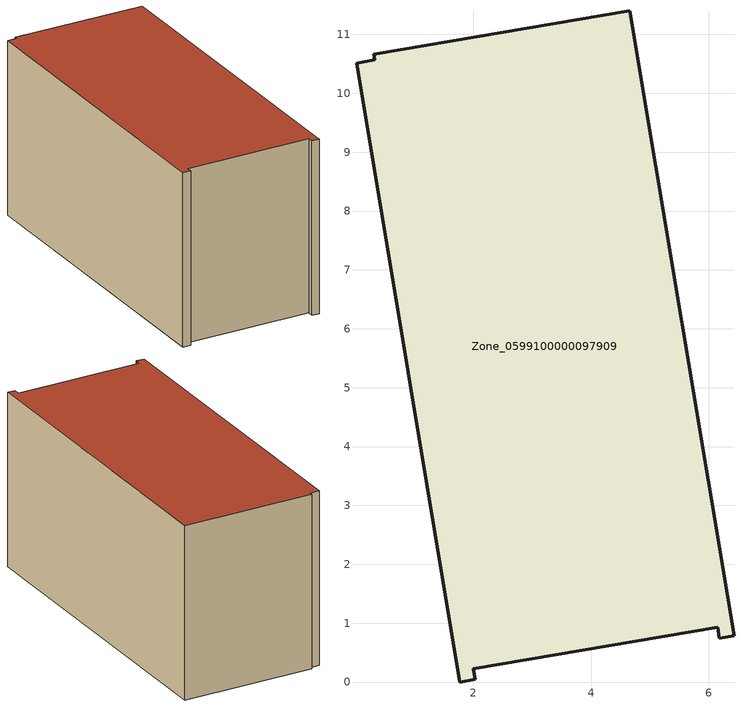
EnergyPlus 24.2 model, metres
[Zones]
Zone_0599100000097909
 floor ground (C_G): 0.31,10.66 4.66,11.4 6.43,0.79 6.18,0.74 6.15,0.94 2,0.22 2.03,0.04 1.77,0 0.02,10.51 0.33,10.57 z0
 wall outside (C_F): 4.66,11.4 0.31,10.66 0.33,10.57 0.02,10.51 1.77,0 2.03,0.04 2,0.22 6.15,0.94 6.18,0.74 6.43,0.79 4.66,11.4 z0:5.81
 roof outside (C_R): 0.33,10.57 0.02,10.51 1.77,0 2.03,0.04 2,0.22 6.15,0.94 6.18,0.74 6.43,0.79 4.66,11.4 0.31,10.66 z5.81
[BUILDING]
Pand.0599100000097909: North Axis=0; Terrain=City; Loads Convergence Tolerance Value=0.04; Temperature Convergence Tolerance Value=0.4; Solar Distribution=FullExterior; Maximum Number of Warmup Days=25; Minimum Number of Warmup Days=1
[Site:Location]
Rotterdam.The.Hague.AP_ZH_NLD Design_Conditions: Latitude=51.96; Longitude=4.45; Time Zone=1; Elevation=-4.5
[SITE:GROUNDTEMPERATURE:BUILDINGSURFACE]
18, 18, 18, 18, 18, 18, 18, 18, 18, 18, 18, 18
[MATERIAL] Thermal Absorptance=0.9; Solar Absorptance=0.7; Visible Absorptance=0.7
Name | Roughness | Thickness | Conductivity | Density | Specific Heat
G.TI.1992-2005 | MediumSmooth | 0.15 | 0.06 | 540 | 1210
F.TI.1992-2005 | Rough | 0.3 | 0.12 | 1920 | 840
R.TI.1992-2005 | MediumRough | 0.2 | 0.08 | 1500 | 1000
[CONSTRUCTION]
C_G: G.TI.1992-2005
C_F: F.TI.1992-2005
C_R: R.TI.1992-2005
[ZONE]
Zone_0599100000097909: Type=1; Multiplier=1; Ceiling Height=Autocalculate; Volume=Autocalculate; Floor Area=autocalculate; Part of Total Floor Area=Yes
[ZONEINFILTRATION:DESIGNFLOWRATE]
Infil_Zone_0599100000097909: Zone or ZoneList or Space or SpaceList=Zone_0599100000097909; Schedule=AlwaysOn; Design Flow Rate Calculation Method=Flow/Area; Flow Rate per Floor Area=0.0015; Constant Term Coefficient=1; Temperature Term Coefficient=0; Velocity Term Coefficient=0; Velocity Squared Term Coefficient=0
[HVACTEMPLATE:ZONE:IDEALLOADSAIRSYSTEM]
Zone_0599100000097909: Maximum Heating Supply Air Temperature=50; Minimum Cooling Supply Air Temperature=13; Maximum Heating Supply Air Humidity Ratio=0.0156; Minimum Cooling Supply Air Humidity Ratio=0.0077; Heating Limit=NoLimit; Cooling Limit=NoLimit; Dehumidification Control Type=ConstantSensibleHeatRatio; Cooling Sensible Heat Ratio=0.7; Dehumidification Setpoint=60; Humidification Control Type=None; Humidification Setpoint=30; Outdoor Air Method=None; Outdoor Air Flow Rate per Person=0.00944; Outdoor Air Flow Rate per Zone Floor Area=0; Outdoor Air Flow Rate per Zone=0; Demand Controlled Ventilation Type=None; Outdoor Air Economizer Type=NoEconomizer; Heat Recovery Type=None; Sensible Heat Recovery Effectiveness=0.7; Latent Heat Recovery Effectiveness=0.65
[ZONECONTROL:THERMOSTAT]
ThermostatControl_Zone_0599100000097909: Zone or ZoneList=Zone_0599100000097909; Control Type Schedule=DualSetpointControlType; Control 1=Thermostat_Zone_0599100000097909; Temperature Difference Between Cutout And Setpoint=0
[THERMOSTATSETPOINT:DUALSETPOINT]
Thermostat_Zone_0599100000097909: Heating Setpoint Temperature Schedule=HeatingSetpoint_Zone_0599100000097909; Cooling Setpoint Temperature Schedule=CoolingSetpoint_Zone_0599100000097909
[SCHEDULE:COMPACT]
HeatingSetpoint_Zone_0599100000097909: Through: 12/31, For: AllDays, Until: 24:00, 21
CoolingSetpoint_Zone_0599100000097909: Through: 12/31, For: AllDays, Until: 24:00, 24
DualSetpointControlType: Through: 12/31, For: AllDays, Until: 24:00, 4
AlwaysOn: Through: 12/31, For: AllDays, Until: 24:00, 1
